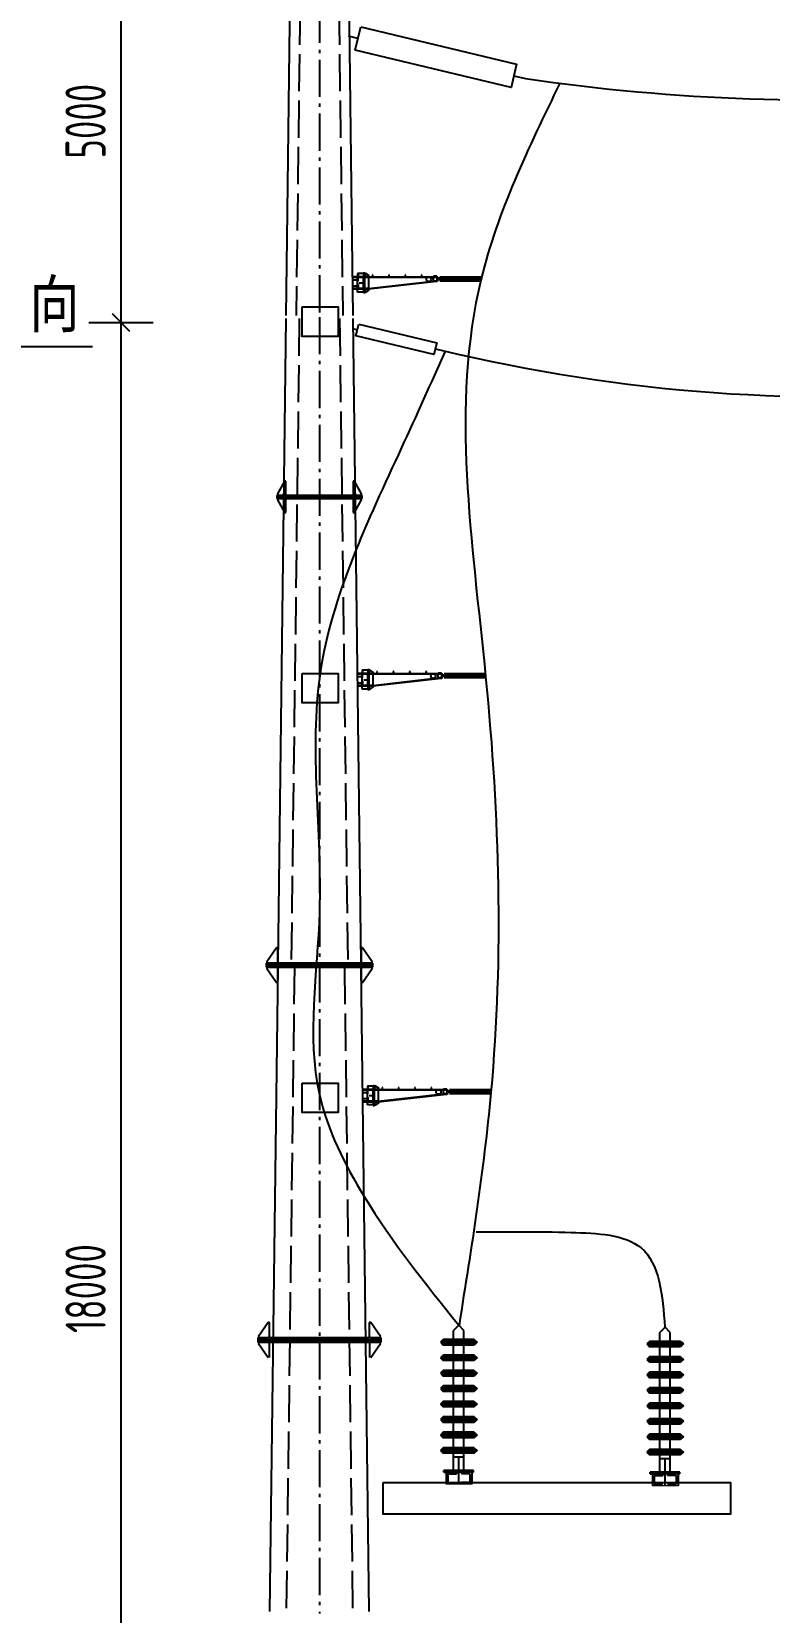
# Model space of a CAD drawing. Header units: inches. Extents: x -4449 to -2355, y -113 to 192.
# Drawn here: x -3610.9 to -3551.4, y -7.3 to 120.3 of the extents above; entities that cross this region are included whole.
import ezdxf
from ezdxf.enums import TextEntityAlignment as Align

# ---------------------------------------------------------------- set-up
doc = ezdxf.new("R2010")
doc.units = ezdxf.units.IN
doc.header["$MEASUREMENT"] = 0
for name, pattern in [('双点划线', [4.7, 3, -0.5, 0.1, -0.5, 0.1, -0.5]), ('点划线', [4.35, 3, -0.54, 0.27, -0.54]), ('虚线', [3.75, 3, -0.75])]:
    doc.linetypes.add(name, pattern=pattern)
for name, color, linetype in [('3', 3, 'Continuous'), ('DIM', 3, 'Continuous'), ('DRAW', 7, 'Continuous'), ('中线层', 2, '点划线'), ('图形层', 7, 'Continuous'), ('尺寸标注线层', 1, 'Continuous'), ('标注文字层', 7, 'Continuous'), ('标注线层', 3, 'Continuous'), ('火曲线层', 3, '双点划线'), ('焊缝线层', 3, 'Continuous'), ('表格层', 3, 'Continuous'), ('隐藏线层', 1, '虚线')]:
    doc.layers.add(name, color=color, linetype=linetype)
doc.layers.add('尺寸线', color=5, linetype='Continuous', lineweight=20)
doc.styles.add('ACC', font='SIMPLEX', dxfattribs={"bigfont": 'ACC.SHX'})
doc.styles.get("Standard").update_dxf_attribs({"font": 'tssdeng.shx', "width": 0.7, "bigfont": 'hztxt.shx'})

# ---------------------------------------------------------------- blocks, each defined once
blk = doc.blocks.new('A$C0BB32EA6')
at = {"layer": '3'}
h = blk.add_hatch(dxfattribs=at)
h.set_pattern_fill('ANSI31', scale=0.4158, angle=-180, style=0)
h.set_pattern_definition([(135.000003, (90.77171, -91.44484), (0.036751873, 0.036751877), [])])
h.paths.add_polyline_path([(2.73, 11.67), (2.96, 11.46), (2.73, 11.23), (0.23, 11.23), (0, 11.46), (0.23, 11.67)])
h = blk.add_hatch(dxfattribs=at)
h.set_pattern_fill('ANSI31', scale=0.4158, angle=-180, style=0)
h.set_pattern_definition([(135.000003, (90.77171, -92.69224), (0.036751873, 0.036751877), [])])
h.paths.add_polyline_path([(2.73, 10.42), (2.96, 10.21), (2.73, 9.98), (0.23, 9.98), (0, 10.21), (0.23, 10.42)])
h = blk.add_hatch(dxfattribs=at)
h.set_pattern_fill('ANSI31', scale=0.4158, angle=-180, style=0)
h.set_pattern_definition([(135.000003, (90.77171, -93.93964), (0.036751873, 0.036751877), [])])
h.paths.add_polyline_path([(2.73, 9.18), (2.96, 8.96), (2.73, 8.73), (0.23, 8.73), (0, 8.96), (0.23, 9.18)])
h = blk.add_hatch(dxfattribs=at)
h.set_pattern_fill('ANSI31', scale=0.4158, angle=-180, style=0)
h.set_pattern_definition([(135.000003, (90.77171, -95.18704), (0.036751873, 0.036751877), [])])
h.paths.add_polyline_path([(2.73, 7.93), (2.96, 7.72), (2.73, 7.49), (0.23, 7.49), (0, 7.72), (0.23, 7.93)])
h = blk.add_hatch(dxfattribs=at)
h.set_pattern_fill('ANSI31', scale=0.4158, angle=-180, style=0)
h.set_pattern_definition([(135.000003, (90.77171, -96.43444), (0.036751873, 0.036751877), [])])
h.paths.add_polyline_path([(2.73, 6.68), (2.96, 6.47), (2.73, 6.24), (0.23, 6.24), (0, 6.47), (0.23, 6.68)])
h = blk.add_hatch(dxfattribs=at)
h.set_pattern_fill('ANSI31', scale=0.4158, angle=-180, style=0)
h.set_pattern_definition([(135.000003, (90.77171, -97.68184), (0.036751873, 0.036751877), [])])
h.paths.add_polyline_path([(2.73, 5.43), (2.96, 5.22), (2.73, 4.99), (0.23, 4.99), (0, 5.22), (0.23, 5.43)])
h = blk.add_hatch(dxfattribs=at)
h.set_pattern_fill('ANSI31', scale=0.4158, angle=-180, style=0)
h.set_pattern_definition([(135.000003, (90.77171, -98.92924), (0.036751873, 0.036751877), [])])
h.paths.add_polyline_path([(2.73, 4.19), (2.96, 3.97), (2.73, 3.74), (0.23, 3.74), (0, 3.97), (0.23, 4.19)])
h = blk.add_hatch(dxfattribs=at)
h.set_pattern_fill('ANSI31', scale=0.4158, angle=-180, style=0)
h.set_pattern_definition([(135.000003, (90.77171, -100.17664), (0.036751873, 0.036751877), [])])
h.paths.add_polyline_path([(2.73, 2.94), (2.96, 2.73), (2.73, 2.5), (0.23, 2.5), (0, 2.73), (0.23, 2.94)])
at = {"layer": '3', "color": 7}
for p, q in [((1.49, 12.83), (1.06, 12.4)), ((1.89, 12.4), (1.49, 12.83)), ((0.23, 11.67), (0, 11.46)), ((2.73, 11.67), (0.23, 11.67)), ((1.06, 2.02), (1.06, 12.4)), ((1.89, 2.02), (1.89, 12.4)), ((2.73, 11.67), (2.96, 11.46)), ((0, 11.46), (0.23, 11.23)), ((0.23, 10.42), (0, 10.21)), ((0, 10.21), (0.23, 9.98)), ((2.73, 11.23), (0.23, 11.23)), ((2.73, 10.42), (0.23, 10.42)), ((2.96, 11.46), (2.73, 11.23)), ((2.73, 10.42), (2.96, 10.21)), ((2.96, 10.21), (2.73, 9.98)), ((0.23, 9.18), (0, 8.96)), ((0, 8.96), (0.23, 8.73)), ((2.73, 9.98), (0.23, 9.98)), ((2.73, 9.18), (0.23, 9.18)), ((2.73, 9.18), (2.96, 8.96)), ((2.96, 8.96), (2.73, 8.73)), ((0.23, 7.93), (0, 7.72)), ((0, 7.72), (0.23, 7.49)), ((2.73, 8.73), (0.23, 8.73)), ((2.73, 7.93), (0.23, 7.93)), ((2.73, 7.93), (2.96, 7.72)), ((2.96, 7.72), (2.73, 7.49)), ((0.23, 6.68), (0, 6.47)), ((0, 6.47), (0.23, 6.24)), ((2.73, 7.49), (0.23, 7.49)), ((2.73, 6.68), (0.23, 6.68)), ((2.73, 6.68), (2.96, 6.47)), ((2.96, 6.47), (2.73, 6.24)), ((0.23, 5.43), (0, 5.22)), ((0, 5.22), (0.23, 4.99)), ((2.73, 6.24), (0.23, 6.24)), ((2.73, 5.43), (0.23, 5.43)), ((2.73, 5.43), (2.96, 5.22)), ((2.96, 5.22), (2.73, 4.99)), ((0.23, 4.19), (0, 3.97)), ((0, 3.97), (0.23, 3.74)), ((2.73, 4.99), (0.23, 4.99)), ((2.73, 4.19), (0.23, 4.19)), ((2.73, 4.19), (2.96, 3.97)), ((2.96, 3.97), (2.73, 3.74)), ((0.23, 2.94), (0, 2.73)), ((0, 2.73), (0.23, 2.5)), ((2.73, 3.74), (0.23, 3.74)), ((2.73, 2.94), (0.23, 2.94)), ((2.73, 2.94), (2.96, 2.73)), ((2.96, 2.73), (2.73, 2.5)), ((2.73, 2.5), (0.23, 2.5)), ((1.06, 1.11), (1.06, 2.18)), ((1.89, 2.18), (1.06, 2.18)), ((1.48, 0), (1.48, 2.18)), ((1.89, 1.11), (1.89, 2.18))]:
    blk.add_line(p, q, dxfattribs=at)
at = {"layer": 'DRAW', "color": 7}
for p, q in [((0.28, 0.97), (0.28, 1.11)), ((2.68, 1.11), (0.28, 1.11)), ((0.28, 0.97), (1.3, 0.97)), ((0.46, 0.97), (0.46, 0)), ((0.61, 0.83), (1.3, 0.83)), ((0.61, 0.83), (0.61, 0.13)), ((0.61, 0.13), (1.3, 0.13)), ((2.68, 0.97), (0.88, 0.97)), ((1.3, 0.97), (1.3, 0.83)), ((1.69, 0.97), (1.69, 0.83)), ((2.38, 0.83), (1.69, 0.83)), ((2.38, 0.13), (1.69, 0.13)), ((2.38, 0.83), (2.38, 0.13)), ((2.53, 0.97), (2.53, 0)), ((2.68, 0.97), (2.68, 1.11))]:
    blk.add_line(p, q, dxfattribs=at)
at = {"layer": '尺寸线', "color": 0}
blk.add_line((2.53, 0), (0.46, 0), dxfattribs=at)
blk = doc.blocks.new('A$C7E87390C')
for p, q in [((0.78, 0.97), (0, 0.97)), ((13.72, 0.97), (14.69, 0.97))]:
    blk.add_line(p, q)
blk.add_lwpolyline([(0.78, 1.94), (13.72, 1.94), (13.72, 0), (0.78, 0)], close=True)
blk = doc.blocks.new('A$C0124305E')
blk.add_line((13.56, 2.65), (13.56, 2.57))
at = {"layer": 'DIM'}
for p, q in [((14.13, 2.67), (14.13, 1.76)), ((14.39, 2.67), (14.39, 1.76)), ((14.66, 2.67), (14.66, 1.76)), ((14.93, 2.67), (14.93, 1.76)), ((15.19, 2.67), (15.19, 1.76)), ((15.46, 2.67), (15.46, 1.76)), ((15.72, 2.67), (15.72, 1.76)), ((15.99, 2.67), (15.99, 1.76)), ((16.25, 2.67), (16.25, 1.76)), ((16.52, 2.67), (16.52, 1.76)), ((16.78, 2.67), (16.78, 1.76)), ((17.05, 2.67), (17.05, 1.76)), ((17.31, 2.67), (17.31, 1.76)), ((17.58, 2.67), (17.58, 1.76)), ((17.84, 2.67), (17.84, 1.76)), ((18.1, 2.67), (18.1, 1.76)), ((18.37, 2.67), (18.37, 1.76)), ((18.63, 2.67), (18.63, 1.76)), ((18.9, 2.67), (18.9, 1.76)), ((19.16, 2.67), (19.16, 1.76)), ((19.43, 2.67), (19.43, 1.76)), ((19.69, 2.67), (19.69, 1.76)), ((19.96, 2.67), (19.96, 1.76)), ((20.2, 2.67), (20.2, 1.76)), ((20.47, 2.67), (20.47, 1.76))]:
    blk.add_line(p, q, dxfattribs=at)
blk.add_lwpolyline([(13.62, 2.37), (20.7, 2.37), (20.7, 2.07), (13.62, 2.07)], close=True, dxfattribs=at)
at = {"layer": 'DRAW'}
blk.add_circle((12.24, 2.18), 0.386, dxfattribs=at)
at = {"layer": '图形层'}
for p, q in [((1.68, 2.57), (0, 2.57)), ((0, 2.57), (0, 2.51)), ((0.7, 2.57), (0.7, 0.59)), ((1.68, 2.57), (0.7, 2.57)), ((1.68, 3.1), (0.75, 3.1)), ((0.75, 3.1), (0.75, 2.57)), ((0.75, 2.57), (1.68, 2.57)), ((1.68, 3.17), (1.68, 3.1)), ((1.8, 3.17), (1.68, 3.17)), ((1.68, 3.1), (1.68, 0.07)), ((1.68, 2.51), (1.68, 2.57)), ((1.68, 0.59), (1.68, 2.57)), ((1.8, 0), (1.8, 3.17)), ((1.91, 3.17), (1.8, 3.17)), ((1.8, 3.17), (1.8, 0)), ((1.91, 0), (1.91, 3.17)), ((2.05, 3.1), (1.91, 3.1)), ((1.91, 3.1), (1.91, 2.67)), ((1.91, 2.67), (2.01, 2.57)), ((1.91, 0.59), (1.91, 2.57)), ((1.91, 2.57), (2.51, 2.57)), ((2.64, 2.57), (1.91, 2.57)), ((1.91, 2.57), (1.91, 2.51)), ((2.01, 2.57), (2.64, 2.57)), ((2.64, 2.71), (2.05, 3.1)), ((2.51, 2.57), (13.03, 2.57)), ((2.64, 2.57), (2.64, 2.71)), ((2.64, 2.51), (2.64, 2.57)), ((3.21, 2.9), (3.15, 2.9)), ((3.15, 2.9), (3.15, 2.57)), ((3.15, 2.57), (3.21, 2.57)), ((3.21, 2.57), (3.21, 2.9)), ((5.85, 2.9), (5.79, 2.9)), ((5.79, 2.9), (5.79, 2.57)), ((5.79, 2.57), (5.85, 2.57)), ((5.85, 2.57), (5.85, 2.9)), ((8.49, 2.9), (8.43, 2.9)), ((8.43, 2.9), (8.43, 2.57)), ((8.43, 2.57), (8.49, 2.57)), ((8.49, 2.57), (8.49, 2.9)), ((11.13, 2.9), (11.07, 2.9)), ((11.07, 2.9), (11.07, 2.57)), ((11.07, 2.57), (11.13, 2.57)), ((11.13, 2.57), (11.13, 2.9)), ((13.56, 2.65), (13.03, 2.65)), ((13.03, 2.65), (13.03, 2.57)), ((13.03, 2.57), (13.62, 2.57)), ((13.03, 2.57), (13.56, 2.57)), ((13.62, 2.57), (13.62, 1.78)), ((0, 2.51), (1.68, 2.51)), ((1.68, 0.66), (0, 0.66)), ((0, 0.66), (0, 0.59)), ((0, 0.59), (1.68, 0.59)), ((0.7, 0.59), (1.68, 0.59)), ((0.75, 0.07), (0.75, 0.59)), ((0.75, 0.59), (1.68, 0.59)), ((1.68, 0.07), (0.75, 0.07)), ((1.68, 0.59), (1.68, 0.66)), ((1.68, 0.07), (1.68, 0)), ((1.91, 2.51), (2.51, 2.51)), ((1.91, 2.51), (2.64, 2.51)), ((2.51, 0.66), (1.91, 0.66)), ((2.64, 0.66), (1.91, 0.66)), ((1.91, 0.66), (1.91, 0.59)), ((2.51, 0.59), (1.91, 0.59)), ((1.91, 0.59), (2.64, 0.59)), ((2.01, 0.59), (1.91, 0.5)), ((1.91, 0.5), (1.91, 0.07)), ((1.91, 0.07), (2.05, 0.07)), ((2.64, 0.59), (2.01, 0.59)), ((2.05, 0.07), (2.64, 0.46)), ((2.51, 2.51), (13.03, 2.51)), ((2.51, 0.66), (13.03, 1.85)), ((2.51, 0.59), (13.03, 1.78)), ((2.64, 0.59), (2.64, 0.66)), ((2.64, 0.46), (2.64, 0.59)), ((13.03, 2.51), (13.62, 2.51)), ((13.62, 1.85), (13.03, 1.85)), ((13.62, 1.78), (13.03, 1.78)), ((1.68, 0), (1.8, 0)), ((1.8, 0), (1.91, 0))]:
    blk.add_line(p, q, dxfattribs=at)
at = {"layer": '火曲线层'}
for p, q in [((2.51, 2.57), (2.51, 0.59)), ((13.03, 1.78), (13.03, 2.57))]:
    blk.add_line(p, q, dxfattribs=at)
at = {"layer": '焊缝线层'}
for p, q in [((0.84, 3.23), (0.84, 2.57)), ((1.02, 2.57), (1.68, 2.57)), ((0.04, 2.08), (0.7, 2.08)), ((0.04, 1.09), (0.7, 1.09)), ((0.84, 1.85), (0.84, 2.51)), ((0.84, 1.32), (0.84, 0.66)), ((1.02, 1.58), (1.68, 1.58)), ((1.02, 0.59), (1.68, 0.59))]:
    blk.add_line(p, q, dxfattribs=at)
at = {"layer": '隐藏线层'}
for p, q in [((0.75, 2.51), (0.75, 2.57)), ((13.22, 2.57), (13.22, 2.65)), ((13.36, 2.57), (13.36, 2.65)), ((0.78, 0.66), (0.75, 2.51)), ((0.78, 0.59), (0.78, 0.66))]:
    blk.add_line(p, q, dxfattribs=at)

msp = doc.modelspace()

# ---------------------------------------------------------------- linework, layer by layer
at = {"color": 3, "lineweight": 25}
for points in [[(-3568.2817284, 116.1392188), (-3574.6312942, 100.347374), (-3574.26934, 68.2349405), (-3573.8428137, 34.6509975), (-3576.4168307, 15.8578424)], [(-3577.5333963, 94.5136713), (-3581.0608709, 86.7245127), (-3587.6330715, 68.4857152), (-3587.6859275, 49.2652191), (-3587.6859275, 34.4891381), (-3584.0832441, 26.2705932), (-3576.4256292, 15.8674258)]]:
    msp.add_spline(points, degree=3, dxfattribs=at)
msp.add_spline([(-3575.042336, 23.3956292), (-3567.3642276, 23.3640175), (-3561.7133698, 22.1121577), (-3559.7846244, 15.7113834)], degree=3)
at = {"layer": 'DRAW'}
for points in [[(-3589.0914475, 98.0795441), (-3586.1746956, 98.0795441), (-3586.1746956, 95.7028791), (-3589.0914475, 95.7028791)], [(-3589.0914475, 68.4857152), (-3586.1746956, 68.4857152), (-3586.1746956, 66.1090502), (-3589.0914475, 66.1090502)], [(-3589.0914475, 35.4074162), (-3586.1746956, 35.4074162), (-3586.1746956, 33.0307512), (-3589.0914475, 33.0307512)], [(-3582.5325987, 3.1587716), (-3554.4912183, 3.1587716), (-3554.4912183, 0.6060697), (-3582.5325987, 0.6060697)]]:
    msp.add_lwpolyline(points, close=True, dxfattribs=at)
at = {"layer": 'DRAW', "color": 2}
for centre, radius, start, end in [((-3547.2905481, 279.3399506), 164.5451565, 261.698498328, 274.360656512), ((-3546.0961496, 226.4508958), 135.6308655, 256.456347904, 275.296406874)]:
    msp.add_arc(centre, radius, start, end, dxfattribs=at)
at = {"layer": '中线层'}
for p, q in [((-3587.6859275, 148.4919158), (-3587.6859275, 97.2624938)), ((-3587.6859275, 97.2624938), (-3587.6859275, 44.9313638)), ((-3587.6859275, 44.9313638), (-3587.6859275, -7.400317))]:
    msp.add_line(p, q, dxfattribs=at)
at = {"layer": '图形层'}
for p, q in [((-3589.75163, 148.4919158), (-3590.3176876, 103.5973148)), ((-3585.0540573, 103.5973148), (-3585.620225, 148.4919158)), ((-3590.3176876, 103.5973148), (-3590.3961292, 97.3836817)), ((-3584.9757259, 97.3836817), (-3585.0540573, 103.5973148)), ((-3590.3961292, 97.1402042), (-3591.0543998, 45.085603)), ((-3584.3174553, 45.085603), (-3584.9757259, 97.1402042)), ((-3590.5047576, 84.0153749), (-3591.0721373, 82.9797694)), ((-3591.0721373, 82.9797694), (-3591.0721373, 82.8695986)), ((-3590.3945868, 84.0153749), (-3590.5047576, 84.0153749)), ((-3590.3945868, 82.9158703), (-3590.3945868, 84.0153749)), ((-3584.8669873, 84.0153749), (-3584.9771581, 84.0153749)), ((-3584.9771581, 84.0153749), (-3584.9771581, 82.9158703)), ((-3584.2996077, 82.9797694), (-3584.8669873, 84.0153749)), ((-3584.2996077, 82.8695986), (-3584.2996077, 82.9797694)), ((-3584.24309, 82.8695986), (-3591.128765, 82.8695986)), ((-3591.128765, 82.8695986), (-3591.128765, 82.7484107)), ((-3591.128765, 82.7484107), (-3584.24309, 82.7484107)), ((-3584.24309, 82.7484107), (-3591.128765, 82.7484107)), ((-3591.128765, 82.7484107), (-3591.128765, 82.6261211)), ((-3591.128765, 82.6261211), (-3584.24309, 82.6261211)), ((-3590.444384, 82.6261211), (-3591.0751119, 82.6261211)), ((-3591.0751119, 82.6261211), (-3591.0751119, 82.5170521)), ((-3591.0751119, 82.5170521), (-3590.5077322, 81.4814465)), ((-3591.0721373, 82.8695986), (-3590.4412993, 82.8695986)), ((-3590.3975614, 82.5798494), (-3590.444384, 82.6261211)), ((-3590.4412993, 82.8695986), (-3590.3945868, 82.9158703)), ((-3590.3975614, 81.4814465), (-3590.3975614, 82.5798494)), ((-3590.3961292, 82.8695986), (-3584.9757259, 82.8695986)), ((-3584.9757259, 82.6261211), (-3590.3961292, 82.6261211)), ((-3584.9771581, 82.9158703), (-3584.9304457, 82.8695986)), ((-3584.9274711, 82.6261211), (-3584.9741835, 82.5798494)), ((-3584.9741835, 82.5798494), (-3584.9741835, 81.4814465)), ((-3584.9304457, 82.8695986), (-3584.2996077, 82.8695986)), ((-3584.2966331, 82.6261211), (-3584.9274711, 82.6261211)), ((-3584.8640127, 81.4814465), (-3584.2966331, 82.5170521)), ((-3584.2966331, 82.5170521), (-3584.2966331, 82.6261211)), ((-3584.24309, 82.7484107), (-3584.24309, 82.8695986)), ((-3584.24309, 82.6261211), (-3584.24309, 82.7484107)), ((-3590.5077322, 81.4814465), (-3590.3975614, 81.4814465)), ((-3584.9741835, 81.4814465), (-3584.8640127, 81.4814465)), ((-3591.1625875, 46.330533), (-3591.9282745, 45.194672)), ((-3591.0524167, 46.330533), (-3591.1625875, 46.330533)), ((-3591.0524167, 45.1781464), (-3591.0524167, 46.330533)), ((-3584.2091574, 46.330533), (-3584.3193282, 46.330533)), ((-3584.3193282, 46.330533), (-3584.3193282, 45.1781464)), ((-3583.4434704, 45.194672), (-3584.2091574, 46.330533)), ((-3583.3892663, 45.085603), (-3591.9825887, 45.085603)), ((-3591.9825887, 45.085603), (-3591.9825887, 44.9313638)), ((-3591.9825887, 44.9313638), (-3583.3892663, 44.9313638)), ((-3583.3892663, 44.9313638), (-3591.9825887, 44.9313638)), ((-3591.9825887, 44.9313638), (-3591.9825887, 44.776023)), ((-3591.9825887, 44.776023), (-3583.3892663, 44.776023)), ((-3591.1498077, 44.776023), (-3591.9321305, 44.776023)), ((-3591.9321305, 44.776023), (-3591.9321305, 44.6669539)), ((-3591.9282745, 45.194672), (-3591.9282745, 45.085603)), ((-3591.9282745, 45.085603), (-3591.1458415, 45.085603)), ((-3591.0543998, 44.776023), (-3591.7126703, -7.2350608)), ((-3591.0562727, 44.6834795), (-3591.1498077, 44.776023)), ((-3591.1458415, 45.085603), (-3591.0524167, 45.1781464)), ((-3591.0562727, 43.5321947), (-3591.0562727, 44.6834795)), ((-3591.0543998, 45.085603), (-3584.3174553, 45.085603)), ((-3584.3174553, 44.776023), (-3591.0543998, 44.776023)), ((-3584.3193282, 45.1781464), (-3584.2259034, 45.085603)), ((-3583.6591848, -7.2350608), (-3584.3174553, 44.776023)), ((-3584.2220474, 44.776023), (-3584.3154723, 44.6834795)), ((-3584.3154723, 44.6834795), (-3584.3154723, 43.5321947)), ((-3584.2259034, 45.085603), (-3583.4434704, 45.085603)), ((-3583.4396144, 44.776023), (-3584.2220474, 44.776023)), ((-3583.4434704, 45.085603), (-3583.4434704, 45.194672)), ((-3583.4396144, 44.6669539), (-3583.4396144, 44.776023)), ((-3583.3892663, 44.9313638), (-3583.3892663, 45.085603)), ((-3583.3892663, 44.776023), (-3583.3892663, 44.9313638)), ((-3591.9321305, 44.6669539), (-3591.1664435, 43.5321947)), ((-3591.1664435, 43.5321947), (-3591.0562727, 43.5321947)), ((-3584.3154723, 43.5321947), (-3584.2053015, 43.5321947)), ((-3584.2053015, 43.5321947), (-3583.4396144, 44.6669539)), ((-3591.8207478, 16.0928586), (-3592.6139776, 14.9476331)), ((-3591.710577, 16.0928586), (-3591.8207478, 16.0928586)), ((-3591.710577, 14.9465314), (-3591.710577, 16.0928586)), ((-3583.5509971, 16.0928586), (-3583.6611679, 16.0928586)), ((-3583.6611679, 16.0928586), (-3583.6611679, 14.9465314)), ((-3582.7577673, 14.9476331), (-3583.5509971, 16.0928586)), ((-3582.7006988, 14.8374623), (-3592.6711562, 14.8374623)), ((-3592.6711562, 14.8374623), (-3592.6711562, 14.6722061)), ((-3592.6711562, 14.6722061), (-3582.7006988, 14.6722061)), ((-3582.7006988, 14.6722061), (-3592.6711562, 14.6722061)), ((-3592.6711562, 14.6722061), (-3592.6711562, 14.5069499)), ((-3592.6711562, 14.5069499), (-3582.7006988, 14.5069499)), ((-3591.8237225, 14.5069499), (-3592.6180539, 14.5069499)), ((-3592.6180539, 14.5069499), (-3592.6180539, 14.3967791)), ((-3592.6180539, 14.3967791), (-3591.8248242, 13.2510028)), ((-3592.6139776, 14.9476331), (-3592.6139776, 14.8374623)), ((-3592.6139776, 14.8374623), (-3591.819536, 14.8374623)), ((-3591.7146534, 14.3978808), (-3591.8237225, 14.5069499)), ((-3591.819536, 14.8374623), (-3591.710577, 14.9465314)), ((-3591.7146534, 13.2510028), (-3591.7146534, 14.3978808)), ((-3591.7126703, 14.8374623), (-3583.6591848, 14.8374623)), ((-3583.6591848, 14.5069499), (-3591.7126703, 14.5069499)), ((-3583.6611679, 14.9465314), (-3583.552209, 14.8374623)), ((-3583.5480225, 14.5069499), (-3583.6570916, 14.3978808)), ((-3583.6570916, 14.3978808), (-3583.6570916, 13.2510028)), ((-3583.552209, 14.8374623), (-3582.7577673, 14.8374623)), ((-3582.753691, 14.5069499), (-3583.5480225, 14.5069499)), ((-3583.5469208, 13.2510028), (-3582.753691, 14.3967791)), ((-3582.7577673, 14.8374623), (-3582.7577673, 14.9476331)), ((-3582.753691, 14.3967791), (-3582.753691, 14.5069499)), ((-3582.7006988, 14.6722061), (-3582.7006988, 14.8374623)), ((-3582.7006988, 14.5069499), (-3582.7006988, 14.6722061))]:
    msp.add_line(p, q, dxfattribs=at)
at = {"layer": '尺寸标注线层'}
for p, q in [((-3603.7119292, 96.8241274), (-3603.7119292, 129.3241274)), ((-3606.3119292, 96.8241274), (-3601.1119292, 96.8241274)), ((-3603.7119292, -59.1765226), (-3603.7119292, 96.8241274))]:
    msp.add_line(p, q, dxfattribs=at)
at = {"layer": '标注文字层'}
for p, q in [((-3604.4014492, 97.5131274), (-3603.0225392, 96.1338274)), ((-3603.0225392, 96.1338274), (-3604.4014492, 97.5131274))]:
    msp.add_line(p, q, dxfattribs=at)
at = {"layer": '表格层', "color": 7}
msp.add_line((-3614.5080349, 94.879487), (-3606.026749, 94.879487), dxfattribs=at)
at = {"layer": '隐藏线层'}
for p, q in [((-3588.925349, 148.4919158), (-3589.5698482, 97.3836817)), ((-3586.446506, 148.4919158), (-3585.8020069, 97.3836817)), ((-3589.3120486, 97.1402042), (-3589.9703191, 45.085603)), ((-3586.0598065, 97.1402042), (-3585.401536, 45.085603)), ((-3589.7070109, 44.776023), (-3590.3652814, -7.2350608)), ((-3585.6648442, 44.776023), (-3585.0065737, -7.2350608))]:
    msp.add_line(p, q, dxfattribs=at)

# ---------------------------------------------------------------- block references
at = {"rotation": 346.5478978675533}
msp.add_blockref('A$C7E87390C', (-3585.5603343, 118.9943317), dxfattribs=at)
at = {"xscale": 0.5, "yscale": 0.5, "zscale": 0.5}
for p in [(-3584.9805376, 99.2364985), (-3584.6185834, 67.198037), (-3584.1920571, 33.614094)]:
    msp.add_blockref('A$C0124305E', p, dxfattribs=at)
at = {"xscale": 0.4999999999994518, "yscale": 0.5, "zscale": 0.5, "rotation": 346.5478978675382}
msp.add_blockref('A$C7E87390C', (-3585.1152181, 95.8294), dxfattribs=at)
for p in [(-3577.9184463, 3.032561), (-3561.2626839, 2.8914909)]:
    msp.add_blockref('A$C0BB32EA6', p)

# ---------------------------------------------------------------- texts
at = {"layer": '标注线层', "width": 0.7}
for s, p in [('5000', (-3604.9469292, 113.0741274)), ('18000', (-3604.9469292, 18.8241274))]:
    msp.add_text(s, height=3.25, rotation=90, dxfattribs=at).set_placement(p, align=Align.CENTER)
at = {"layer": '表格层', "color": 7, "style": 'ACC'}
msp.add_text('向', height=4.24116, dxfattribs=at).set_placement((-3611.0981335, 96.0429855))

doc.saveas('drawing.dxf')
